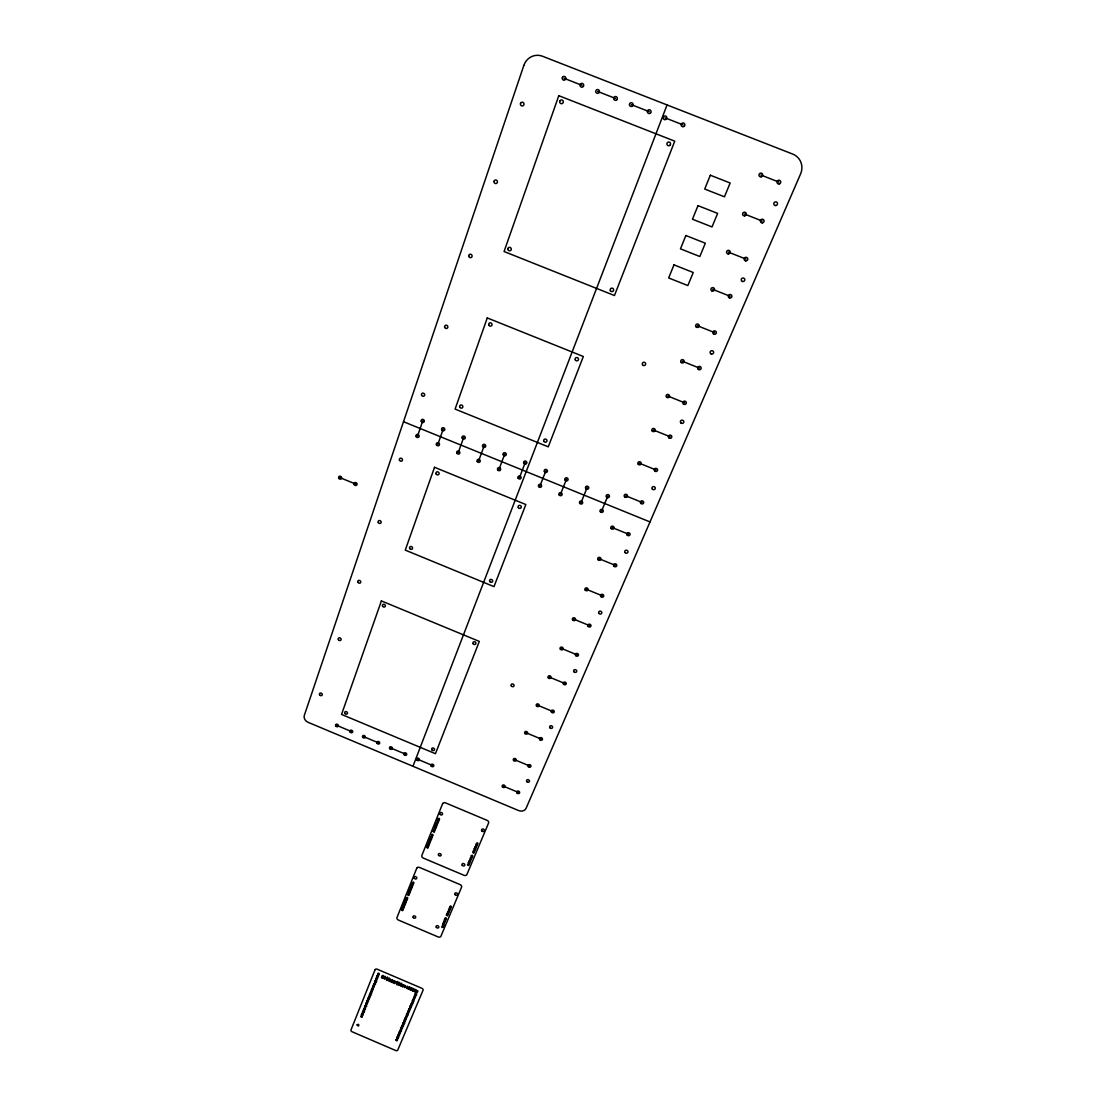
<?xml version="1.0" encoding="UTF-8"?>
<svg xmlns="http://www.w3.org/2000/svg" width="1106" height="1106" viewBox="0 0 1106 1106"><rect width="100%" height="100%" fill="white"/><g stroke="black" fill="none" stroke-linecap="round" stroke-linejoin="round"><path stroke-width="1.5" d="M417.556 435.985L422.741 420.93M437.893 444.266L443.174 429.239M458.257 452.548L463.635 437.547M478.649 460.843L484.138 445.884M499.069 469.151L504.668 454.22M519.53 477.488L525.226 462.571M412.967 766.278L667.056 104.946M540.005 485.81L545.825 470.935M560.535 494.161L566.452 479.313M581.079 502.525L587.106 487.705M601.65 510.903L607.788 496.11M386.492 978.755C386.409 984.492 388.579 973.031 386.837 978.644M396.722 983.123C396.653 988.888 398.699 977.4 397.054 983.013M407.34 987.395C408.017 983.289 405.708 991.253 407.063 987.534M417.584 991.778C418.372 987.644 415.732 995.538 417.418 991.958M564.019 78.291L581.88 85.273M597.599 91.425L615.503 98.448M631.263 104.614L649.208 111.637M664.996 117.817L682.996 124.867M760.831 174.997L778.873 182.075M744.421 214.011L762.228 221.034M728.384 252.127L745.969 259.081M712.72 289.357L730.098 296.256M697.402 325.731L714.587 332.574M682.443 361.289L699.421 368.077M667.817 396.045L684.586 402.778M653.508 430.04L670.098 436.718M639.517 463.29L655.913 469.912M625.83 495.82L642.033 502.4M403.496 421.718L649.996 521.935M612.434 527.659L628.457 534.184M599.328 558.82L615.171 565.29M340.109 477.695L355.551 484.013M586.484 589.332L602.162 595.761M573.917 619.208L589.415 625.581M561.599 648.475L576.931 654.793M549.53 677.149L564.71 683.425M537.71 705.241L552.724 711.476M526.124 732.78L540.986 738.96M514.76 759.767L529.47 765.905M503.631 786.242L518.175 792.338M336.957 725.453L351.293 731.467M363.902 736.748L378.266 742.762M390.902 748.057L405.294 754.085M417.957 759.393L432.377 765.435M405.183 986.483C406.4 982.847 403.87 990.299 405.142 986.704M442.856 923.469C445.428 926.109 444.156 920.925 442.856 923.469M443.23 927.063C442.538 924.409 440.216 928.556 443.216 927.215M443.561 921.796C445.801 924.533 445.276 919.335 443.575 921.74M443.935 925.39C442.483 927.962 441.612 922.667 443.935 925.446M444.266 920.123C446.617 922.819 445.759 917.703 444.28 920.012M444.971 918.45C447.322 921.187 446.492 915.975 444.971 918.45M446.382 915.091C448.856 917.731 447.792 912.657 446.395 914.98M447.087 913.404C449.52 916.114 448.511 910.902 447.087 913.404M447.792 911.717C450.156 914.427 449.368 909.201 447.792 911.717M448.497 910.031C450.681 912.809 450.308 907.611 448.511 909.975M449.216 908.344C451.455 911.081 450.902 905.952 449.23 908.233M449.921 906.644C452.313 909.367 451.372 904.183 449.921 906.602M467.534 864.671C469.815 867.519 469.221 862.113 467.548 864.615M468.267 862.915C470.727 865.652 469.801 860.44 468.28 862.804M468.999 861.159C471.46 863.938 470.451 858.671 469.027 861.049M469.746 859.403C472.179 862.196 471.267 856.846 469.746 859.348M470.479 857.648C472.856 860.496 472.138 855.062 470.479 857.648M471.211 855.892C473.672 858.698 472.76 853.265 471.211 855.892M472.691 852.367C474.986 855.187 474.446 849.864 472.704 852.256M473.437 850.597C475.621 853.459 475.386 848.067 473.437 850.542M474.184 848.827C476.534 851.648 475.912 846.214 474.184 848.772M474.916 847.058C477.433 849.892 476.313 844.39 474.916 847.058M475.663 845.288C477.958 848.081 477.515 842.772 475.677 845.178M476.41 843.519C478.608 846.38 478.276 841.044 476.423 843.463M357.072 1024.958C359.27 1028.386 359.616 1022.469 357.086 1024.889M360.68 1016.483L362.339 1016.981L360.694 1016.428M361.303 1014.935L362.962 1015.446L361.316 1014.838M361.925 1013.4L363.584 1013.898L361.939 1013.303M362.547 1011.852L364.206 1012.363L362.561 1011.755M363.169 1010.303L364.828 1010.815L363.183 1010.207M363.791 1008.755L365.45 1009.266L363.805 1008.658M364.413 1007.207C366.556 1009.847 365.989 1005.064 364.413 1007.165M365.035 1005.658L366.694 1006.17L365.049 1005.561M365.657 1004.11C367.565 1006.792 367.51 1002.05 365.671 1004.054M366.28 1002.548C368.353 1005.243 367.869 1000.405 366.293 1002.506M366.916 1000.985C368.892 1003.667 368.713 998.925 366.916 1000.944M367.538 999.437C369.722 1002.077 369.072 997.28 367.551 999.382M368.16 997.875C370.151 1000.571 369.957 995.718 368.174 997.819M368.796 996.312L370.469 996.81L368.81 996.216M369.418 994.736L371.091 995.248L369.445 994.64M370.054 993.174L371.727 993.686L370.068 993.077M370.69 991.612C372.736 994.294 372.445 989.455 370.69 991.557M371.312 990.036C373.413 992.718 372.943 987.838 371.326 989.981M371.948 988.46C374.035 991.156 373.634 986.275 371.962 988.418M372.584 986.884C374.768 989.593 374.077 984.589 372.584 986.884M373.22 985.308C375.446 988.017 374.602 983.027 373.22 985.308M373.856 983.732L375.528 984.243L373.869 983.635M374.492 982.142L376.164 982.653L374.505 982.045M375.128 980.566L376.8 981.077L375.141 980.469M375.764 978.976C377.851 981.686 377.436 976.778 375.764 978.934M376.399 977.386C378.529 980.11 377.989 975.133 376.413 977.345M377.035 975.796C379.026 978.575 378.846 973.584 377.035 975.796M377.602 973.847C379.994 977.331 379.925 971.317 377.63 973.722M381.487 977.497C383.575 980.248 383.022 975.312 381.487 977.497M382.095 976.031C384.238 978.741 383.644 973.764 382.109 975.976M383.519 978.368L385.206 978.879L383.547 978.271M384.141 976.902C386.284 979.626 385.718 974.635 384.141 976.847M387.612 980.11C389.796 982.833 389.132 977.815 387.612 980.11M388.22 978.644C390.266 981.368 390.059 976.474 388.234 978.603M389.644 980.994C391.635 983.746 391.483 978.769 389.644 980.994M390.266 979.515L391.953 980.027L390.294 979.418M391.69 981.865C393.971 984.561 393.086 979.543 391.69 981.865M392.312 980.4L393.999 980.898L392.34 980.303M393.736 982.736C395.976 985.432 395.257 980.441 393.736 982.736M394.358 981.271L396.045 981.782L394.386 981.174M401.575 909.809C403.718 912.671 403.317 907.376 401.575 909.809M402.252 908.137C404.298 910.998 404.022 905.828 402.266 908.081M402.93 906.45C404.99 909.27 404.741 904.238 402.943 906.353M397.828 984.478C399.902 987.229 399.46 982.252 397.828 984.437M403.607 904.777C405.874 907.597 405.128 902.358 403.607 904.777M398.45 983.013C400.649 985.709 400.013 980.815 398.464 982.971M404.271 903.09C406.275 905.98 406.096 900.768 404.284 903.035M404.948 901.404C407.105 904.196 406.704 899.137 404.976 901.307M405.625 899.717C407.782 902.537 407.354 897.45 405.653 899.62M395.699 1039.778C397.925 1043.262 398.119 1037.262 395.699 1039.778M399.874 985.363C402.003 988.087 401.45 983.11 399.874 985.308M406.303 898.031C408.46 900.906 407.976 895.68 406.303 898.031M400.496 983.898C402.667 986.58 402.128 981.686 400.51 983.842M396.639 1038.092L398.298 1038.603L396.667 1038.009M407.672 894.643C409.814 897.478 409.427 892.279 407.672 894.588M397.289 1036.571L398.948 1037.082L397.303 1036.474M397.925 1035.036L399.584 1035.548L397.939 1034.995M408.349 892.943C410.589 895.749 409.967 890.662 408.363 892.846M401.92 986.234C403.925 988.985 403.607 984.008 401.92 986.179M409.026 891.256C411.142 894.09 410.768 889.003 409.054 891.146M398.575 1033.516C400.662 1036.184 400.206 1031.304 398.575 1033.516M402.543 984.769L404.229 985.28L402.556 984.672M409.704 889.556C411.888 892.431 411.377 887.178 409.718 889.5M399.211 1031.981C401.381 1034.635 400.759 1029.741 399.211 1031.981M399.86 1030.446L401.519 1030.958L399.86 1030.405M410.395 887.855C412.593 890.689 412.165 885.45 410.395 887.855M400.51 1028.912C402.57 1031.58 402.155 1026.769 400.51 1028.87M411.073 886.141C413.215 889.044 412.828 883.666 411.073 886.141M411.764 884.441C413.865 887.316 413.561 882.049 411.778 884.385M401.146 1027.377L402.819 1027.889L401.174 1027.28M401.796 1025.843L403.469 1026.354L401.81 1025.746M412.455 882.726C414.57 885.602 414.211 880.348 412.455 882.671M402.446 1024.294L404.119 1024.806L402.46 1024.211M403.096 1022.76L404.768 1023.271L403.109 1022.663M403.745 1021.211L405.418 1021.723L403.759 1021.115M404.395 1019.663C406.51 1022.331 405.985 1017.479 404.395 1019.621M405.045 1018.114C407.091 1020.783 406.787 1015.999 405.045 1018.073M405.695 1016.566C407.893 1019.22 407.174 1014.368 405.708 1016.525M408.045 988.861L409.745 989.372L408.073 988.764M406.344 1015.018L408.017 1015.529L406.372 1014.921M408.681 987.395C410.865 990.119 410.215 985.087 408.681 987.395M406.994 1013.455C409.192 1016.124 408.584 1011.23 406.994 1013.455M407.658 1011.907C409.773 1014.589 409.248 1009.695 407.658 1011.852M408.308 1010.345C410.354 1013.041 410.008 1008.202 408.321 1010.303M410.091 989.732L411.791 990.243L410.119 989.635M408.971 1008.783C411.183 1011.451 410.45 1006.571 408.971 1008.741M410.727 988.266C412.87 990.99 412.372 985.999 410.727 988.266M409.621 1007.22L411.308 1007.732L409.649 1007.124M410.285 1005.658C412.331 1008.34 412.026 1003.529 410.285 1005.617M410.934 1004.096L412.621 1004.607L410.962 1003.999M412.137 990.603L413.838 991.114L412.165 990.506M411.598 1002.52L413.285 1003.031L411.612 1002.423M412.773 989.137C414.888 991.861 414.418 986.911 412.787 989.096M412.262 1000.958L413.948 1001.469L412.275 1000.861M412.925 999.382C415.096 1002.05 414.543 997.211 412.925 999.34M413.575 997.806C415.51 1000.557 415.441 995.621 413.589 997.764M414.197 991.474L415.884 991.985L414.211 991.377M414.238 996.23C416.298 998.967 415.925 994.018 414.252 996.188M414.819 990.022C416.838 992.732 416.63 987.865 414.833 989.967M414.791 994.294C417.308 997.833 417.086 991.557 414.791 994.294M426.64 847.348C428.865 850.21 428.464 845.025 426.667 847.237M427.345 845.592C429.598 848.482 429.156 843.159 427.358 845.537M428.063 843.837C430.303 846.754 429.722 841.334 428.063 843.781M428.769 842.067C430.967 845.025 430.455 839.551 428.769 842.067M429.474 840.297C431.769 843.228 431.133 837.754 429.474 840.297M430.179 838.528C432.349 841.445 432.031 836.164 430.206 838.431M430.898 836.758C432.93 839.744 432.888 834.311 430.898 836.703M431.603 834.989C433.981 837.906 433.165 832.403 431.603 834.989M433.027 831.436C435.349 834.311 434.727 829.044 433.054 831.325M433.746 829.652C435.847 832.624 435.626 827.247 433.759 829.597M434.464 827.869C436.829 830.786 436.068 825.283 434.464 827.869M435.17 826.085C437.257 829.044 437.133 823.68 435.197 825.988M435.888 824.302C437.962 827.288 437.838 821.855 435.902 824.247M436.607 822.518C438.833 825.491 438.405 820.016 436.607 822.518M437.326 820.721C439.635 823.638 439.013 818.288 437.354 820.611M438.045 818.924C440.147 821.938 439.925 816.463 438.045 818.924M523.829 65.448L304.33 715.361A5.959 4.936 31.6 0 0 308.187 722.356L518.576 810.546A6.014 4.991 21.5 0 0 526.097 808.292L800.62 173.836A15.567 14.931 -43.8 0 0 792.726 154.08L542.548 56.254A15.47 14.613 85.6 0 0 523.829 65.448M381.39 600.917L341.547 714.421L435.446 753.711L479.313 641.411L381.39 600.917M558.793 95.683L504.073 251.532L614.452 295.537L674.757 141.167L558.793 95.683M434.52 467.299L405.266 550.124L493.981 586.622L525.848 504.543L434.52 467.299M487.276 317.934L455.091 409.082L548.258 446.838L583.346 356.505L487.276 317.934M375.058 969.755L351.003 1029.893A1.714 1.286 25.1 0 0 352.095 1031.76L395.699 1050.52A1.714 1.286 23.8 0 0 397.787 1050.009L423.031 990.257A1.756 1.355 23.5 0 0 421.939 988.322L377.174 969.188A1.756 1.355 25.1 0 0 375.058 969.755M416.727 868.279L396.999 917.51A2.267 1.797 24.9 0 0 398.423 920.054L438.156 936.948A2.281 1.797 23.4 0 0 440.935 936.188L461.548 887.233A2.323 1.866 23.2 0 0 460.137 884.606L419.561 867.45A2.309 1.866 24.8 0 0 416.727 868.279M442.58 803.772L421.87 855.45A2.323 1.88 24.8 0 0 423.308 858.09L464.036 875.302A2.336 1.88 23.1 0 0 466.926 874.473L488.548 823.085A2.378 1.963 22.8 0 0 487.124 820.362L445.497 802.873A2.378 1.949 24.7 0 0 442.58 803.772M673.969 264.859L668.674 277.952L687.849 285.569L693.241 272.505L673.969 264.859M685.872 235.523L680.466 248.85L699.835 256.523L705.324 243.209L685.872 235.523M697.983 205.647L692.48 219.223L712.029 226.937L717.628 213.389L697.983 205.647M710.328 175.218L704.716 189.043L724.458 196.813L730.154 183.002L710.328 175.218M436.345 927.381A1.424 1.134 23.6 0 0 438.723 927.464A1.424 1.134 23.6 0 0 437.271 925.653A1.424 1.134 23.6 0 0 436.345 927.381M413.271 917.579A1.424 1.12 24.4 0 0 415.635 917.662A1.424 1.12 24.4 0 0 414.169 915.851A1.424 1.12 24.4 0 0 413.271 917.579M414.294 878.358A1.438 1.161 24.9 0 0 416.699 878.427A1.438 1.161 24.9 0 0 415.206 876.574A1.438 1.161 24.9 0 0 414.294 878.358M455.05 894.616A1.452 1.161 23.2 0 0 457.469 894.685A1.452 1.161 23.2 0 0 455.99 892.832A1.452 1.161 23.2 0 0 455.05 894.616M488.755 324.86A1.714 1.631 44.5 0 0 491.576 325.689A1.714 1.631 44.5 0 0 490.76 322.869A1.714 1.631 44.5 0 0 488.755 324.86M459.723 407.008A1.673 1.548 38 0 0 462.502 407.658A1.673 1.548 38 0 0 461.492 405.003A1.673 1.548 38 0 0 459.723 407.008M575.286 359.892A1.714 1.645 30.2 0 0 578.231 360.141A1.714 1.645 30.2 0 0 576.876 357.528A1.714 1.645 30.2 0 0 575.286 359.892M543.917 441.377A1.673 1.562 28.2 0 0 546.765 441.446A1.673 1.562 28.2 0 0 545.272 439.041A1.673 1.562 28.2 0 0 543.917 441.377M559.926 100.881A1.894 1.811 86 0 0 561.502 103.715A1.894 1.811 86 0 0 563.051 100.881A1.894 1.811 86 0 0 559.926 100.881M507.861 249.113A1.77 1.687 55.8 0 0 510.53 250.564A1.77 1.687 55.8 0 0 510.336 247.537A1.77 1.687 55.8 0 0 507.861 249.113M669.863 145.356A1.88 1.839 -71.7 0 0 669.407 142.149A1.88 1.839 -71.7 0 0 666.904 144.195A1.88 1.839 -71.7 0 0 669.863 145.356M610.36 290.615A1.756 1.728 33.2 0 0 613.374 290.837A1.756 1.728 33.2 0 0 612.019 288.141A1.756 1.728 33.2 0 0 610.36 290.615M473.147 643.747A1.562 1.355 26.3 0 0 475.787 643.886A1.562 1.355 26.3 0 0 474.35 641.715A1.562 1.355 26.3 0 0 473.147 643.747M431.948 749.937A1.507 1.258 26.1 0 0 434.451 749.951A1.507 1.258 26.1 0 0 432.916 747.974A1.507 1.258 26.1 0 0 431.948 749.937M382.565 606.199A1.562 1.355 32 0 0 385.178 606.503A1.562 1.355 32 0 0 383.865 604.249A1.562 1.355 32 0 0 382.565 606.199M344.823 713.37A1.493 1.258 30.4 0 0 347.325 713.702A1.493 1.258 30.4 0 0 346.04 711.573A1.493 1.258 30.4 0 0 344.823 713.37M518.341 507.585A1.631 1.493 27.5 0 0 521.12 507.682A1.631 1.493 27.5 0 0 519.64 505.345A1.631 1.493 27.5 0 0 518.341 507.585M489.792 581.521A1.59 1.424 27 0 0 492.488 581.645A1.59 1.424 27 0 0 491.036 579.392A1.59 1.424 27 0 0 489.792 581.521M436.096 473.866A1.631 1.479 35 0 0 438.833 474.336A1.631 1.479 35 0 0 437.658 471.833A1.631 1.479 35 0 0 436.096 473.866M409.718 548.521A1.59 1.41 32.9 0 0 412.386 548.811A1.59 1.41 32.9 0 0 411.073 546.488A1.59 1.41 32.9 0 0 409.718 548.521M354.127 484.428A1.618 1.438 38.7 0 0 356.768 485.064A1.618 1.438 38.7 0 0 355.745 482.562A1.618 1.438 38.7 0 0 354.127 484.428M338.699 478.11A1.618 1.424 39.7 0 0 341.339 478.746A1.618 1.424 39.7 0 0 340.316 476.23A1.618 1.424 39.7 0 0 338.699 478.11M431.229 766.071A1.493 1.244 25.8 0 0 433.718 766.085A1.493 1.244 25.8 0 0 432.183 764.135A1.493 1.244 25.8 0 0 431.229 766.071M416.741 759.946A1.493 1.244 26.5 0 0 419.257 760.126A1.493 1.244 26.5 0 0 417.861 758.094A1.493 1.244 26.5 0 0 416.741 759.946M404.091 754.651A1.493 1.244 27.2 0 0 406.593 754.817A1.493 1.244 27.2 0 0 405.197 752.785A1.493 1.244 27.2 0 0 404.091 754.651M389.699 748.624A1.493 1.244 27.9 0 0 392.201 748.79A1.493 1.244 27.9 0 0 390.791 746.757A1.493 1.244 27.9 0 0 389.699 748.624M377.077 743.329A1.493 1.244 28.5 0 0 379.565 743.495A1.493 1.244 28.5 0 0 378.155 741.462A1.493 1.244 28.5 0 0 377.077 743.329M362.713 737.315A1.493 1.244 29.2 0 0 365.201 737.481A1.493 1.244 29.2 0 0 363.791 735.449A1.493 1.244 29.2 0 0 362.713 737.315M335.726 725.937A1.493 1.244 30.5 0 0 338.201 726.269A1.493 1.244 30.5 0 0 336.929 724.167A1.493 1.244 30.5 0 0 335.726 725.937M350.063 731.951A1.493 1.244 29.8 0 0 352.538 732.283A1.493 1.244 29.8 0 0 351.279 730.167A1.493 1.244 29.8 0 0 350.063 731.951M583.387 86.351A1.908 1.825 -89.4 0 0 582.019 83.365A1.908 1.825 -89.4 0 0 580.235 86.116A1.908 1.825 -89.4 0 0 583.387 86.351M562.442 77.323A1.922 1.825 88.4 0 0 564.019 80.199A1.922 1.825 88.4 0 0 565.595 77.323A1.922 1.825 88.4 0 0 562.442 77.323M599.106 92.503A1.908 1.825 -87.2 0 0 597.738 89.531A1.908 1.825 -87.2 0 0 595.94 92.268A1.908 1.825 -87.2 0 0 599.106 92.503M616.941 99.623A1.908 1.839 -84.3 0 0 615.779 96.554A1.908 1.839 -84.3 0 0 613.789 99.153A1.908 1.839 -84.3 0 0 616.941 99.623M632.604 105.9A1.908 1.839 -81.4 0 0 631.678 102.747A1.908 1.839 -81.4 0 0 629.494 105.181A1.908 1.839 -81.4 0 0 632.604 105.9M650.549 112.923A1.908 1.839 -77.5 0 0 649.637 109.771A1.908 1.839 -77.5 0 0 647.439 112.218A1.908 1.839 -77.5 0 0 650.549 112.923M666.254 119.199A1.908 1.853 -73.6 0 0 665.563 115.992A1.908 1.853 -73.6 0 0 663.199 118.259A1.908 1.853 -73.6 0 0 666.254 119.199M684.144 126.333A1.908 1.853 -68.8 0 0 683.702 123.084A1.908 1.853 -68.8 0 0 681.158 125.172A1.908 1.853 -68.8 0 0 684.144 126.333M436.441 444.806A1.645 1.507 36.8 0 0 439.206 445.262A1.645 1.507 36.8 0 0 438.017 442.732A1.645 1.507 36.8 0 0 436.441 444.806M441.681 429.681A1.659 1.521 37.5 0 0 444.418 430.317A1.659 1.521 37.5 0 0 443.423 427.704A1.659 1.521 37.5 0 0 441.681 429.681M456.806 453.087A1.645 1.507 34.9 0 0 459.571 453.543A1.645 1.507 34.9 0 0 458.396 451.013A1.645 1.507 34.9 0 0 456.806 453.087M462.184 438.1A1.659 1.521 35.6 0 0 464.962 438.557A1.659 1.521 35.6 0 0 463.787 435.999A1.659 1.521 35.6 0 0 462.184 438.1M477.239 461.479A1.645 1.507 33 0 0 480.018 461.755A1.645 1.507 33 0 0 478.677 459.308A1.645 1.507 33 0 0 477.239 461.479M482.672 446.423A1.659 1.521 33.5 0 0 485.451 446.879A1.659 1.521 33.5 0 0 484.29 444.335A1.659 1.521 33.5 0 0 482.672 446.423M497.645 469.787A1.645 1.507 30.9 0 0 500.451 470.064A1.645 1.507 30.9 0 0 499.11 467.617A1.645 1.507 30.9 0 0 497.645 469.787M503.244 454.856A1.659 1.535 31.3 0 0 506.05 455.133A1.659 1.535 31.3 0 0 504.723 452.658A1.659 1.535 31.3 0 0 503.244 454.856M518.161 478.207A1.645 1.521 28.8 0 0 520.954 478.304A1.645 1.521 28.8 0 0 519.461 475.939A1.645 1.521 28.8 0 0 518.161 478.207M523.857 463.317A1.659 1.535 29 0 0 526.663 463.4A1.659 1.535 29 0 0 525.17 461.008A1.659 1.535 29 0 0 523.857 463.317M538.636 486.543A1.645 1.521 26.6 0 0 541.442 486.64A1.645 1.521 26.6 0 0 539.963 484.276A1.645 1.521 26.6 0 0 538.636 486.543M544.428 471.681A1.659 1.535 26.7 0 0 547.263 471.764A1.659 1.535 26.7 0 0 545.77 469.386A1.659 1.535 26.7 0 0 544.428 471.681M559.207 494.99A1.645 1.521 24.4 0 0 562.014 494.894A1.645 1.521 24.4 0 0 560.369 492.626A1.645 1.521 24.4 0 0 559.207 494.99M565.111 480.142A1.659 1.535 24.3 0 0 567.945 480.045A1.659 1.535 24.3 0 0 566.286 477.764A1.659 1.535 24.3 0 0 565.111 480.142M579.738 503.341A1.659 1.521 22.2 0 0 582.558 503.244A1.659 1.521 22.2 0 0 580.927 500.99A1.659 1.521 22.2 0 0 579.738 503.341M585.834 488.631A1.659 1.535 22 0 0 588.641 488.34A1.659 1.535 22 0 0 586.83 486.17A1.659 1.535 22 0 0 585.834 488.631M600.378 511.802A1.659 1.521 20 0 0 603.185 511.525A1.659 1.521 20 0 0 601.401 509.368A1.659 1.521 20 0 0 600.378 511.802M606.503 497.023A1.659 1.535 19.7 0 0 609.337 496.746A1.659 1.535 19.7 0 0 607.526 494.576A1.659 1.535 19.7 0 0 606.503 497.023M481.801 830.869A1.479 1.217 22.9 0 0 484.29 830.924A1.479 1.217 22.9 0 0 482.783 829.002A1.479 1.217 22.9 0 0 481.801 830.869M439.994 814.348A1.479 1.217 24.7 0 0 442.455 814.389A1.479 1.217 24.7 0 0 440.948 812.468A1.479 1.217 24.7 0 0 439.994 814.348M438.612 855.339A1.465 1.189 24.3 0 0 441.045 855.394A1.465 1.189 24.3 0 0 439.552 853.514A1.465 1.189 24.3 0 0 438.612 855.339M462.267 865.334A1.465 1.189 23.3 0 0 464.714 865.39A1.465 1.189 23.3 0 0 463.234 863.51A1.465 1.189 23.3 0 0 462.267 865.334M511.345 686.024A1.548 1.341 23.4 0 0 513.958 686.01A1.548 1.341 23.4 0 0 512.396 683.95A1.548 1.341 23.4 0 0 511.345 686.024M642.683 365.035A1.728 1.673 16.9 0 0 645.6 364.455A1.728 1.673 16.9 0 0 643.568 362.284A1.728 1.673 16.9 0 0 642.683 365.035M517.055 793.043A1.507 1.258 21.8 0 0 519.571 792.919A1.507 1.258 21.8 0 0 517.912 791.039A1.507 1.258 21.8 0 0 517.055 793.043M502.511 786.947A1.507 1.258 22.5 0 0 505.013 786.822A1.507 1.258 22.5 0 0 503.354 784.942A1.507 1.258 22.5 0 0 502.511 786.947M513.626 760.499A1.521 1.286 22.3 0 0 516.17 760.361A1.521 1.286 22.3 0 0 514.497 758.453A1.521 1.286 22.3 0 0 513.626 760.499M528.322 766.638A1.521 1.286 21.5 0 0 530.88 766.499A1.521 1.286 21.5 0 0 529.207 764.592A1.521 1.286 21.5 0 0 528.322 766.638M524.977 733.527A1.535 1.313 22 0 0 527.548 733.375A1.535 1.313 22 0 0 525.848 731.439A1.535 1.313 22 0 0 524.977 733.527M539.825 739.707A1.535 1.313 21.2 0 0 542.396 739.555A1.535 1.313 21.2 0 0 540.71 737.619A1.535 1.313 21.2 0 0 539.825 739.707M536.548 706.001A1.548 1.341 21.7 0 0 539.147 705.835A1.548 1.341 21.7 0 0 537.447 703.872A1.548 1.341 21.7 0 0 536.548 706.001M551.548 712.236A1.548 1.341 20.9 0 0 554.161 712.07A1.548 1.341 20.9 0 0 552.461 710.107A1.548 1.341 20.9 0 0 551.548 712.236M548.355 677.937A1.562 1.369 21.4 0 0 550.982 677.743A1.562 1.369 21.4 0 0 549.267 675.752A1.562 1.369 21.4 0 0 548.355 677.937M563.521 684.213A1.576 1.369 20.5 0 0 566.161 684.02A1.576 1.369 20.5 0 0 564.447 682.043A1.576 1.369 20.5 0 0 563.521 684.213M560.396 649.277A1.59 1.396 21.1 0 0 563.065 649.084A1.59 1.396 21.1 0 0 561.336 647.065A1.59 1.396 21.1 0 0 560.396 649.277M575.728 655.609A1.59 1.396 20.1 0 0 578.397 655.402A1.59 1.396 20.1 0 0 576.668 653.383A1.59 1.396 20.1 0 0 575.728 655.609M572.701 620.037A1.604 1.424 20.7 0 0 575.397 619.816A1.604 1.424 20.7 0 0 573.655 617.77A1.604 1.424 20.7 0 0 572.701 620.037M588.185 626.411A1.604 1.424 19.5 0 0 590.894 626.19A1.604 1.424 19.5 0 0 589.152 624.143A1.604 1.424 19.5 0 0 588.185 626.411M585.254 590.175A1.618 1.452 20.2 0 0 587.977 589.94A1.618 1.452 20.2 0 0 586.221 587.867A1.618 1.452 20.2 0 0 585.254 590.175M600.917 596.604A1.618 1.452 18.9 0 0 603.655 596.369A1.618 1.452 18.9 0 0 601.899 594.295A1.618 1.452 18.9 0 0 600.917 596.604M598.07 559.691A1.631 1.479 19.5 0 0 600.835 559.442A1.631 1.479 19.5 0 0 599.065 557.327A1.631 1.479 19.5 0 0 598.07 559.691M613.982 566.244A1.631 1.479 18.2 0 0 616.719 565.816A1.631 1.479 18.2 0 0 614.798 563.811A1.631 1.479 18.2 0 0 613.982 566.244M611.162 528.544A1.659 1.507 18.8 0 0 613.968 528.281A1.659 1.507 18.8 0 0 612.185 526.138A1.659 1.507 18.8 0 0 611.162 528.544M627.254 535.166A1.659 1.507 17.3 0 0 630.033 534.71A1.659 1.507 17.3 0 0 628.097 532.677A1.659 1.507 17.3 0 0 627.254 535.166M624.614 496.829A1.673 1.548 17.8 0 0 627.42 496.345A1.673 1.548 17.8 0 0 625.457 494.285A1.673 1.548 17.8 0 0 624.614 496.829M640.816 503.396A1.673 1.548 16.1 0 0 643.623 502.926A1.673 1.548 16.1 0 0 641.674 500.866A1.673 1.548 16.1 0 0 640.816 503.396M638.286 464.313A1.687 1.576 16.6 0 0 641.134 463.815A1.687 1.576 16.6 0 0 639.157 461.727A1.687 1.576 16.6 0 0 638.286 464.313M654.669 470.949A1.687 1.576 14.6 0 0 657.517 470.451A1.687 1.576 14.6 0 0 655.554 468.363A1.687 1.576 14.6 0 0 654.669 470.949M652.264 431.091A1.714 1.618 14.8 0 0 655.139 430.566A1.714 1.618 14.8 0 0 653.148 428.451A1.714 1.618 14.8 0 0 652.264 431.091M668.909 437.865A1.714 1.618 12.6 0 0 671.757 437.147A1.714 1.618 12.6 0 0 669.614 435.156A1.714 1.618 12.6 0 0 668.909 437.865M666.628 397.22A1.728 1.645 12.3 0 0 669.489 396.46A1.728 1.645 12.3 0 0 667.333 394.455A1.728 1.645 12.3 0 0 666.628 397.22M683.48 404.036A1.728 1.645 9.7 0 0 686.301 403.082A1.728 1.645 9.7 0 0 683.992 401.229A1.728 1.645 9.7 0 0 683.48 404.036M681.324 362.561A1.756 1.687 8.5 0 0 684.172 361.593A1.756 1.687 8.5 0 0 681.835 359.699A1.756 1.687 8.5 0 0 681.324 362.561M698.384 369.432A1.756 1.687 5.5 0 0 701.163 368.257A1.756 1.687 5.5 0 0 698.702 366.528A1.756 1.687 5.5 0 0 698.384 369.432M696.365 327.127A1.77 1.714 2.1 0 0 699.172 325.911A1.77 1.714 2.1 0 0 696.683 324.155A1.77 1.714 2.1 0 0 696.365 327.127M713.633 334.04A1.783 1.714 -1 0 0 716.356 332.63A1.783 1.714 -1 0 0 713.743 331.053A1.783 1.714 -1 0 0 713.633 334.04M711.988 290.961A1.797 1.756 -8.7 0 0 714.504 289.15A1.797 1.756 -8.7 0 0 711.656 287.947A1.797 1.756 -8.7 0 0 711.988 290.961M729.476 297.915A1.797 1.756 -10.7 0 0 731.868 295.924A1.797 1.756 -10.7 0 0 728.937 294.915A1.797 1.756 -10.7 0 0 729.476 297.915M728.135 253.91A1.825 1.783 -23.8 0 0 730.071 251.421A1.825 1.783 -23.8 0 0 726.932 251.048A1.825 1.783 -23.8 0 0 728.135 253.91M745.721 260.864A1.839 1.783 -22.9 0 0 747.67 258.375A1.839 1.783 -22.9 0 0 744.532 258.016A1.839 1.783 -22.9 0 0 745.721 260.864M744.559 215.836A1.866 1.811 -37 0 0 745.942 212.946A1.866 1.811 -37 0 0 742.748 213.264A1.866 1.811 -37 0 0 744.559 215.836M762.228 222.859A1.866 1.811 -34 0 0 763.831 220.066A1.866 1.811 -34 0 0 760.624 220.163A1.866 1.811 -34 0 0 762.228 222.859M761.232 176.808A1.908 1.839 -45.2 0 0 762.214 173.683A1.908 1.839 -45.2 0 0 759.048 174.485A1.908 1.839 -45.2 0 0 761.232 176.808M779.136 183.914A1.908 1.839 -42 0 0 780.352 180.859A1.908 1.839 -42 0 0 777.131 181.439A1.908 1.839 -42 0 0 779.136 183.914M775.79 205.536A1.894 1.825 -37.6 0 0 777.214 202.605A1.894 1.825 -37.6 0 0 773.979 202.937A1.894 1.825 -37.6 0 0 775.79 205.536M742.513 281.477A1.825 1.77 -16.8 0 0 744.78 279.32A1.825 1.77 -16.8 0 0 741.767 278.518A1.825 1.77 -16.8 0 0 742.513 281.477M710.937 353.823A1.77 1.7 1.8 0 0 713.633 352.455A1.77 1.7 1.8 0 0 711.034 350.879A1.77 1.7 1.8 0 0 710.937 353.823M680.909 422.934A1.728 1.631 10.6 0 0 683.771 422.202A1.728 1.631 10.6 0 0 681.614 420.197A1.728 1.631 10.6 0 0 680.909 422.934M652.388 489.156A1.687 1.562 14.9 0 0 655.222 488.672A1.687 1.562 14.9 0 0 653.259 486.599A1.687 1.562 14.9 0 0 652.388 489.156M625.167 552.654A1.645 1.493 17.3 0 0 627.918 552.212A1.645 1.493 17.3 0 0 625.996 550.207A1.645 1.493 17.3 0 0 625.167 552.654M598.996 613.429A1.618 1.438 18.9 0 0 601.719 613.194A1.618 1.438 18.9 0 0 599.977 611.134A1.618 1.438 18.9 0 0 598.996 613.429M573.973 671.798A1.576 1.383 20 0 0 576.641 671.605A1.576 1.383 20 0 0 574.913 669.6A1.576 1.383 20 0 0 573.973 671.798M549.959 727.831A1.548 1.327 20.8 0 0 552.544 727.665A1.548 1.327 20.8 0 0 550.857 725.716A1.548 1.327 20.8 0 0 549.959 727.831M526.871 781.665A1.521 1.272 21.4 0 0 529.401 781.527A1.521 1.272 21.4 0 0 527.742 779.647A1.521 1.272 21.4 0 0 526.871 781.665M421.248 421.372A1.659 1.521 39.3 0 0 423.985 422.022A1.659 1.521 39.3 0 0 422.976 419.409A1.659 1.521 39.3 0 0 421.248 421.372M416.077 436.428A1.645 1.493 38.6 0 0 418.801 437.064A1.645 1.493 38.6 0 0 417.791 434.478A1.645 1.493 38.6 0 0 416.077 436.428M520.539 103.37A1.88 1.783 80.7 0 0 522.488 105.941A1.88 1.783 80.7 0 0 523.608 102.927A1.88 1.783 80.7 0 0 520.539 103.37M493.995 181.439A1.811 1.728 67.7 0 0 496.359 183.458A1.811 1.728 67.7 0 0 496.788 180.389A1.811 1.728 67.7 0 0 493.995 181.439M468.723 255.984A1.756 1.659 55.3 0 0 471.363 257.421A1.756 1.659 55.3 0 0 471.142 254.421A1.756 1.659 55.3 0 0 468.723 255.984M444.612 327.113A1.714 1.604 46.7 0 0 447.336 328.136A1.714 1.604 46.7 0 0 446.7 325.302A1.714 1.604 46.7 0 0 444.612 327.113M421.538 395.049A1.673 1.535 41.4 0 0 424.262 395.879A1.673 1.535 41.4 0 0 423.418 393.183A1.673 1.535 41.4 0 0 421.538 395.049M399.446 460.124A1.631 1.479 37.9 0 0 402.142 460.76A1.631 1.479 37.9 0 0 401.132 458.202A1.631 1.479 37.9 0 0 399.446 460.124M378.266 522.488A1.604 1.41 35.6 0 0 380.92 522.958A1.604 1.41 35.6 0 0 379.745 520.539A1.604 1.41 35.6 0 0 378.266 522.488M357.915 582.24A1.562 1.355 34 0 0 360.515 582.71A1.562 1.355 34 0 0 359.353 580.374A1.562 1.355 34 0 0 357.915 582.24M338.408 639.71A1.535 1.3 32.8 0 0 340.952 640.015A1.535 1.3 32.8 0 0 339.653 637.816A1.535 1.3 32.8 0 0 338.408 639.71M319.62 694.858A1.507 1.258 31.9 0 0 322.109 695.176A1.507 1.258 31.9 0 0 320.823 693.033A1.507 1.258 31.9 0 0 319.62 694.858"/></g></svg>
